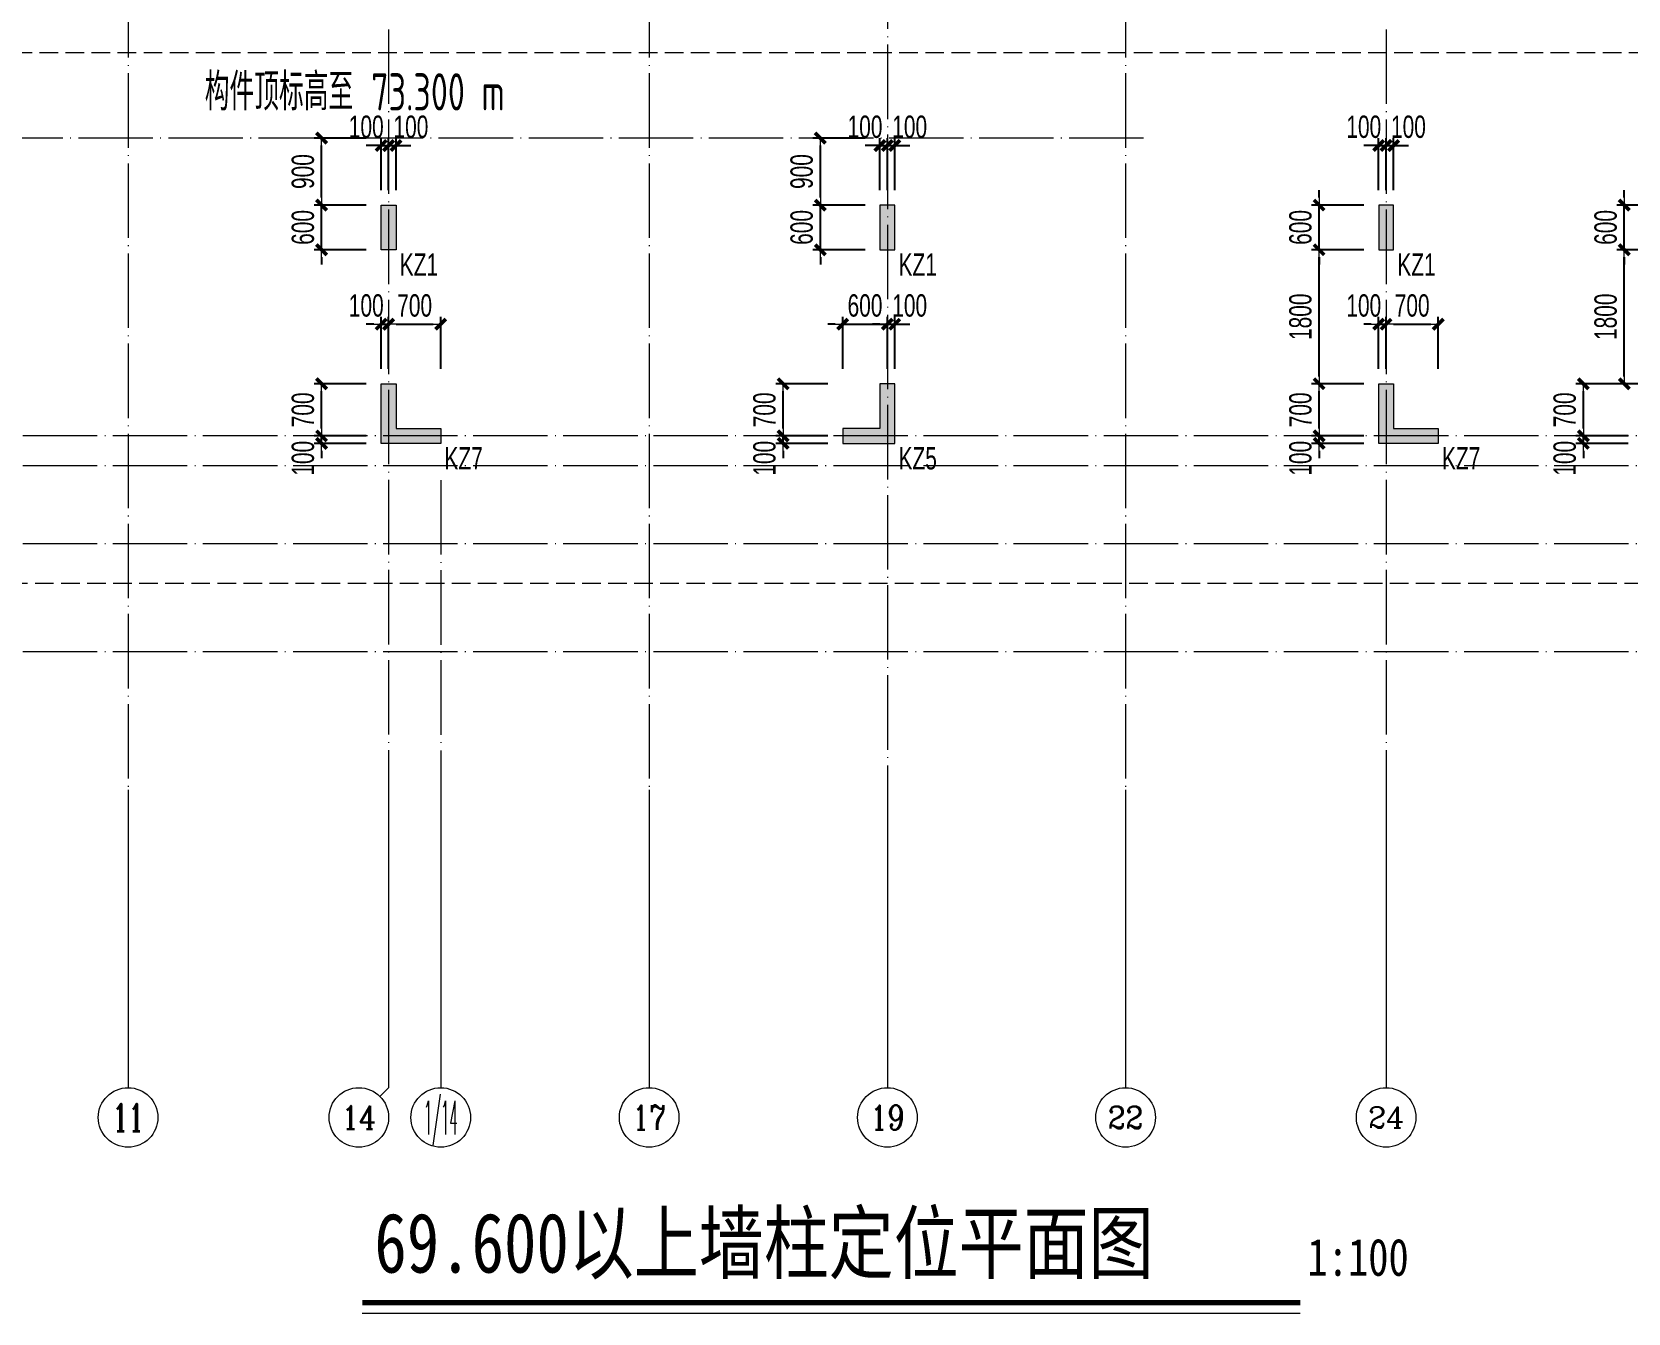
# Model space of a CAD drawing. Extents: x 5874492 to 7194610, y -939842 to -279257.
# Drawn here: x 6313719 to 6335161, y -841130 to -823926 of the extents above; entities that cross this region are included whole.
import ezdxf
from ezdxf.enums import TextEntityAlignment as Align

# ---------------------------------------------------------------- set-up
doc = ezdxf.new("R2010")
doc.units = 0
doc.header["$LTSCALE"] = 1000
doc.linetypes.add('DASH', pattern=[0.35, 0.25, -0.1])
doc.linetypes.add('DOTE', pattern=[2.42, 2, -0.2, 0.02, -0.2])
for name, color, linetype, lineweight in [('A-标注-轴号', 3, 'Continuous', 15), ('A-标注-轴号文字', 7, 'Continuous', 15), ('A-轴线-塔楼', 1, 'DOTE', 9), ('A-轴线-隔墙', 41, 'DOTE', 9), ('S-墙柱-DIM', 3, 'Continuous', 20), ('S-墙柱-HATCH', 251, 'Continuous', 20), ('S-墙柱-WALL', 6, 'Continuous', 20), ('S-板-BEAM', 4, 'DASH', 20), ('S-轴网-轴号', 3, 'Continuous', 20), ('S-通用-TEXT', 7, 'Continuous', 20)]:
    doc.layers.add(name, color=color, linetype=linetype, lineweight=lineweight)
doc.styles.add('_TCH_AXIS', font='COMPLEX.shx', dxfattribs={"bigfont": 'hztxt.shx'})
doc.styles.add('BW_Dim', font='Bweng.shx', dxfattribs={"width": 0.7, "bigfont": 'hztxt.shx'})
doc.styles.add('COMPLEX', font='COMPLEX')
doc.styles.add('TSSD_Dimension', font='tssdeng.shx', dxfattribs={"width": 0.7, "bigfont": 'tssdchn.shx'})
doc.styles.add('黑体', font='', dxfattribs={"width": 0.8})
doc.styles.get('黑体').set_extended_font_data('SimHei')
doc.dimstyles.new('Cyz_100_100', dxfattribs={"dimtxt": 300, "dimasz": 100, "dimexe": 100, "dimexo": 200, "dimgap": 100, "dimtad": 1, "dimdec": 0, "dimzin": 0, "dimdsep": 46, "dimtxsty": 'BW_Dim', "dimblk": '_bwk', "dimcen": 0, "dimclrt": 7, "dimadec": 0, "dimazin": 0, "dimtfac": 1, "dimtdec": 0, "dimtix": 1, "dimtmove": 2, "dimatfit": 0, "dimfxl": 0, "dimtolj": 1, "dimtzin": 0, "dimarcsym": 0})

# ---------------------------------------------------------------- blocks, each defined once
blk = doc.blocks.new('_bwk')
blk.add_line((-1, 0), (0, 0))
at = {"const_width": 0.5}
blk.add_lwpolyline([(-0.7, -0.7), (0.7, 0.7)], dxfattribs=at)
blk = doc.blocks.new('*D1701')
at = {"layer": 'Defpoints', "color": 0, "transparency": 16777216}
for p in [(6317610, -829351), (6318410, -829351), (6318410, -829451)]:
    blk.add_point(p, dxfattribs=at)
at = {"layer": 'S-墙柱-DIM', "color": 0, "lineweight": -2, "transparency": 16777216}
for p, q in [((6318210, -829351), (6317510, -829351)), ((6317610, -829251), (6317610, -829151)), ((6317610, -829451), (6317610, -829351)), ((6318210, -829451), (6317510, -829451)), ((6317610, -829551), (6317610, -829651))]:
    blk.add_line(p, q, dxfattribs=at)
at = {"layer": 'S-墙柱-DIM', "color": 0, "lineweight": -2, "transparency": 16777216, "xscale": 100, "yscale": 100, "zscale": 100}
for p, rotation in [((6317610, -829351), 270), ((6317610, -829451), 90)]:
    blk.add_blockref('_bwk', p, dxfattribs=dict(at, rotation=rotation))
at = {"layer": 'S-墙柱-DIM', "color": 7, "transparency": 16777216, "insert": (6317360, -829651), "char_height": 300, "attachment_point": 5, "rotation": 90, "style": 'BW_Dim'}
blk.add_mtext('\\A1;100', dxfattribs=at)
blk = doc.blocks.new('*D1702')
at = {"layer": 'Defpoints', "color": 0, "transparency": 16777216}
for p in [(6317610, -828651), (6318410, -828651), (6318410, -829351)]:
    blk.add_point(p, dxfattribs=at)
at = {"layer": 'S-墙柱-DIM', "color": 0, "lineweight": -2, "transparency": 16777216}
for p, q in [((6318210, -828651), (6317510, -828651)), ((6317610, -829251), (6317610, -828751)), ((6318210, -829351), (6317510, -829351))]:
    blk.add_line(p, q, dxfattribs=at)
at = {"layer": 'S-墙柱-DIM', "color": 0, "lineweight": -2, "transparency": 16777216, "xscale": 100, "yscale": 100, "zscale": 100}
for p, rotation in [((6317610, -828651), 90), ((6317610, -829351), 270)]:
    blk.add_blockref('_bwk', p, dxfattribs=dict(at, rotation=rotation))
at = {"layer": 'S-墙柱-DIM', "color": 7, "transparency": 16777216, "insert": (6317360, -829001), "char_height": 300, "attachment_point": 5, "rotation": 90, "style": 'BW_Dim'}
blk.add_mtext('\\A1;700', dxfattribs=at)
blk = doc.blocks.new('*D1703')
at = {"layer": 'Defpoints', "color": 0, "transparency": 16777216}
for p in [(6318510, -827851), (6318410, -828651), (6318510, -828651)]:
    blk.add_point(p, dxfattribs=at)
at = {"layer": 'S-墙柱-DIM', "color": 0, "lineweight": -2, "transparency": 16777216}
for p, q in [((6318310, -827851), (6318210, -827851)), ((6318410, -828451), (6318410, -827751)), ((6318410, -827851), (6318510, -827851)), ((6318510, -828451), (6318510, -827751)), ((6318610, -827851), (6318710, -827851))]:
    blk.add_line(p, q, dxfattribs=at)
at = {"layer": 'S-墙柱-DIM', "color": 0, "lineweight": -2, "transparency": 16777216, "xscale": 100, "yscale": 100, "zscale": 100}
blk.add_blockref('_bwk', (6318410, -827851), dxfattribs=at)
at = {"layer": 'S-墙柱-DIM', "color": 0, "lineweight": -2, "transparency": 16777216, "xscale": 100, "yscale": 100, "zscale": 100, "rotation": 180}
blk.add_blockref('_bwk', (6318510, -827851), dxfattribs=at)
at = {"layer": 'S-墙柱-DIM', "color": 7, "transparency": 16777216, "insert": (6318210, -827601), "char_height": 300, "attachment_point": 5, "style": 'BW_Dim'}
blk.add_mtext('\\A1;100', dxfattribs=at)
blk = doc.blocks.new('*D1704')
at = {"layer": 'Defpoints', "color": 0, "transparency": 16777216}
for p in [(6319210, -827851), (6318510, -828651), (6319210, -828651)]:
    blk.add_point(p, dxfattribs=at)
at = {"layer": 'S-墙柱-DIM', "color": 0, "lineweight": -2, "transparency": 16777216}
for p, q in [((6318510, -828451), (6318510, -827751)), ((6318610, -827851), (6319110, -827851)), ((6319210, -828451), (6319210, -827751))]:
    blk.add_line(p, q, dxfattribs=at)
at = {"layer": 'S-墙柱-DIM', "color": 0, "lineweight": -2, "transparency": 16777216, "xscale": 100, "yscale": 100, "zscale": 100, "rotation": 180}
blk.add_blockref('_bwk', (6318510, -827851), dxfattribs=at)
at = {"layer": 'S-墙柱-DIM', "color": 0, "lineweight": -2, "transparency": 16777216, "xscale": 100, "yscale": 100, "zscale": 100}
blk.add_blockref('_bwk', (6319210, -827851), dxfattribs=at)
at = {"layer": 'S-墙柱-DIM', "color": 7, "transparency": 16777216, "insert": (6318860, -827601), "char_height": 300, "attachment_point": 5, "style": 'BW_Dim'}
blk.add_mtext('\\A1;700', dxfattribs=at)
blk = doc.blocks.new('*D1705')
at = {"layer": 'Defpoints', "color": 0, "transparency": 16777216}
for p in [(6317610, -826251), (6318410, -826251), (6318410, -826851)]:
    blk.add_point(p, dxfattribs=at)
at = {"layer": 'S-墙柱-DIM', "color": 0, "lineweight": -2, "transparency": 16777216}
for p, q in [((6317610, -826151), (6317610, -826051)), ((6318210, -826251), (6317510, -826251)), ((6317610, -826851), (6317610, -826251)), ((6318210, -826851), (6317510, -826851)), ((6317610, -826951), (6317610, -827051))]:
    blk.add_line(p, q, dxfattribs=at)
at = {"layer": 'S-墙柱-DIM', "color": 0, "lineweight": -2, "transparency": 16777216, "xscale": 100, "yscale": 100, "zscale": 100}
for p, rotation in [((6317610, -826251), 270), ((6317610, -826851), 90)]:
    blk.add_blockref('_bwk', p, dxfattribs=dict(at, rotation=rotation))
at = {"layer": 'S-墙柱-DIM', "color": 7, "transparency": 16777216, "insert": (6317360, -826551), "char_height": 300, "attachment_point": 5, "rotation": 90, "style": 'BW_Dim'}
blk.add_mtext('\\A1;600', dxfattribs=at)
blk = doc.blocks.new('*D1706')
at = {"layer": 'Defpoints', "color": 0, "transparency": 16777216}
for p in [(6317610, -825351), (6318410, -825351), (6318410, -826251)]:
    blk.add_point(p, dxfattribs=at)
at = {"layer": 'S-墙柱-DIM', "color": 0, "lineweight": -2, "transparency": 16777216}
for p, q in [((6318210, -825351), (6317510, -825351)), ((6317610, -826151), (6317610, -825451)), ((6318210, -826251), (6317510, -826251))]:
    blk.add_line(p, q, dxfattribs=at)
at = {"layer": 'S-墙柱-DIM', "color": 0, "lineweight": -2, "transparency": 16777216, "xscale": 100, "yscale": 100, "zscale": 100}
for p, rotation in [((6317610, -825351), 90), ((6317610, -826251), 270)]:
    blk.add_blockref('_bwk', p, dxfattribs=dict(at, rotation=rotation))
at = {"layer": 'S-墙柱-DIM', "color": 7, "transparency": 16777216, "insert": (6317360, -825801), "char_height": 300, "attachment_point": 5, "rotation": 90, "style": 'BW_Dim'}
blk.add_mtext('\\A1;900', dxfattribs=at)
blk = doc.blocks.new('*D1707')
at = {"layer": 'Defpoints', "color": 0, "transparency": 16777216}
for p in [(6318510, -825451), (6318410, -826251), (6318510, -826251)]:
    blk.add_point(p, dxfattribs=at)
at = {"layer": 'S-墙柱-DIM', "color": 0, "lineweight": -2, "transparency": 16777216}
for p, q in [((6318310, -825451), (6318210, -825451)), ((6318410, -826051), (6318410, -825351)), ((6318410, -825451), (6318510, -825451)), ((6318510, -826051), (6318510, -825351)), ((6318610, -825451), (6318710, -825451))]:
    blk.add_line(p, q, dxfattribs=at)
at = {"layer": 'S-墙柱-DIM', "color": 0, "lineweight": -2, "transparency": 16777216, "xscale": 100, "yscale": 100, "zscale": 100}
blk.add_blockref('_bwk', (6318410, -825451), dxfattribs=at)
at = {"layer": 'S-墙柱-DIM', "color": 0, "lineweight": -2, "transparency": 16777216, "xscale": 100, "yscale": 100, "zscale": 100, "rotation": 180}
blk.add_blockref('_bwk', (6318510, -825451), dxfattribs=at)
at = {"layer": 'S-墙柱-DIM', "color": 7, "transparency": 16777216, "insert": (6318210, -825201), "char_height": 300, "attachment_point": 5, "style": 'BW_Dim'}
blk.add_mtext('\\A1;100', dxfattribs=at)
blk = doc.blocks.new('*D1708')
at = {"layer": 'Defpoints', "color": 0, "transparency": 16777216}
for p in [(6318610, -825451), (6318510, -826251), (6318610, -826251)]:
    blk.add_point(p, dxfattribs=at)
at = {"layer": 'S-墙柱-DIM', "color": 0, "lineweight": -2, "transparency": 16777216}
for p, q in [((6318410, -825451), (6318310, -825451)), ((6318510, -826051), (6318510, -825351)), ((6318510, -825451), (6318610, -825451)), ((6318610, -826051), (6318610, -825351)), ((6318710, -825451), (6318810, -825451))]:
    blk.add_line(p, q, dxfattribs=at)
at = {"layer": 'S-墙柱-DIM', "color": 0, "lineweight": -2, "transparency": 16777216, "xscale": 100, "yscale": 100, "zscale": 100}
blk.add_blockref('_bwk', (6318510, -825451), dxfattribs=at)
at = {"layer": 'S-墙柱-DIM', "color": 0, "lineweight": -2, "transparency": 16777216, "xscale": 100, "yscale": 100, "zscale": 100, "rotation": 180}
blk.add_blockref('_bwk', (6318610, -825451), dxfattribs=at)
at = {"layer": 'S-墙柱-DIM', "color": 7, "transparency": 16777216, "insert": (6318810, -825201), "char_height": 300, "attachment_point": 5, "style": 'BW_Dim'}
blk.add_mtext('\\A1;100', dxfattribs=at)
blk = doc.blocks.new('*D1709')
at = {"layer": 'Defpoints', "color": 0, "transparency": 16777216}
for p in [(6323810, -829351), (6324610, -829351), (6324610, -829451)]:
    blk.add_point(p, dxfattribs=at)
at = {"layer": 'S-墙柱-DIM', "color": 0, "lineweight": -2, "transparency": 16777216}
for p, q in [((6324410, -829351), (6323710, -829351)), ((6323810, -829251), (6323810, -829151)), ((6323810, -829451), (6323810, -829351)), ((6324410, -829451), (6323710, -829451)), ((6323810, -829551), (6323810, -829651))]:
    blk.add_line(p, q, dxfattribs=at)
at = {"layer": 'S-墙柱-DIM', "color": 0, "lineweight": -2, "transparency": 16777216, "xscale": 100, "yscale": 100, "zscale": 100}
for p, rotation in [((6323810, -829351), 270), ((6323810, -829451), 90)]:
    blk.add_blockref('_bwk', p, dxfattribs=dict(at, rotation=rotation))
at = {"layer": 'S-墙柱-DIM', "color": 7, "transparency": 16777216, "insert": (6323560, -829651), "char_height": 300, "attachment_point": 5, "rotation": 90, "style": 'BW_Dim'}
blk.add_mtext('\\A1;100', dxfattribs=at)
blk = doc.blocks.new('*D1710')
at = {"layer": 'Defpoints', "color": 0, "transparency": 16777216}
for p in [(6323810, -828651), (6324610, -828651), (6324610, -829351)]:
    blk.add_point(p, dxfattribs=at)
at = {"layer": 'S-墙柱-DIM', "color": 0, "lineweight": -2, "transparency": 16777216}
for p, q in [((6324410, -828651), (6323710, -828651)), ((6323810, -829251), (6323810, -828751)), ((6324410, -829351), (6323710, -829351))]:
    blk.add_line(p, q, dxfattribs=at)
at = {"layer": 'S-墙柱-DIM', "color": 0, "lineweight": -2, "transparency": 16777216, "xscale": 100, "yscale": 100, "zscale": 100}
for p, rotation in [((6323810, -828651), 90), ((6323810, -829351), 270)]:
    blk.add_blockref('_bwk', p, dxfattribs=dict(at, rotation=rotation))
at = {"layer": 'S-墙柱-DIM', "color": 7, "transparency": 16777216, "insert": (6323560, -829001), "char_height": 300, "attachment_point": 5, "rotation": 90, "style": 'BW_Dim'}
blk.add_mtext('\\A1;700', dxfattribs=at)
blk = doc.blocks.new('*D1711')
at = {"layer": 'Defpoints', "color": 0, "transparency": 16777216}
for p in [(6325210, -827851), (6324610, -828651), (6325210, -828651)]:
    blk.add_point(p, dxfattribs=at)
at = {"layer": 'S-墙柱-DIM', "color": 0, "lineweight": -2, "transparency": 16777216}
for p, q in [((6324510, -827851), (6324410, -827851)), ((6324610, -828451), (6324610, -827751)), ((6324610, -827851), (6325210, -827851)), ((6325210, -828451), (6325210, -827751)), ((6325310, -827851), (6325410, -827851))]:
    blk.add_line(p, q, dxfattribs=at)
at = {"layer": 'S-墙柱-DIM', "color": 0, "lineweight": -2, "transparency": 16777216, "xscale": 100, "yscale": 100, "zscale": 100}
blk.add_blockref('_bwk', (6324610, -827851), dxfattribs=at)
at = {"layer": 'S-墙柱-DIM', "color": 0, "lineweight": -2, "transparency": 16777216, "xscale": 100, "yscale": 100, "zscale": 100, "rotation": 180}
blk.add_blockref('_bwk', (6325210, -827851), dxfattribs=at)
at = {"layer": 'S-墙柱-DIM', "color": 7, "transparency": 16777216, "insert": (6324910, -827601), "char_height": 300, "attachment_point": 5, "style": 'BW_Dim'}
blk.add_mtext('\\A1;600', dxfattribs=at)
blk = doc.blocks.new('*D1712')
at = {"layer": 'Defpoints', "color": 0, "transparency": 16777216}
for p in [(6325310, -827851), (6325210, -828651), (6325310, -828651)]:
    blk.add_point(p, dxfattribs=at)
at = {"layer": 'S-墙柱-DIM', "color": 0, "lineweight": -2, "transparency": 16777216}
for p, q in [((6325110, -827851), (6325010, -827851)), ((6325210, -828451), (6325210, -827751)), ((6325210, -827851), (6325310, -827851)), ((6325310, -828451), (6325310, -827751)), ((6325410, -827851), (6325510, -827851))]:
    blk.add_line(p, q, dxfattribs=at)
at = {"layer": 'S-墙柱-DIM', "color": 0, "lineweight": -2, "transparency": 16777216, "xscale": 100, "yscale": 100, "zscale": 100}
blk.add_blockref('_bwk', (6325210, -827851), dxfattribs=at)
at = {"layer": 'S-墙柱-DIM', "color": 0, "lineweight": -2, "transparency": 16777216, "xscale": 100, "yscale": 100, "zscale": 100, "rotation": 180}
blk.add_blockref('_bwk', (6325310, -827851), dxfattribs=at)
at = {"layer": 'S-墙柱-DIM', "color": 7, "transparency": 16777216, "insert": (6325510, -827601), "char_height": 300, "attachment_point": 5, "style": 'BW_Dim'}
blk.add_mtext('\\A1;100', dxfattribs=at)
blk = doc.blocks.new('*D1713')
at = {"layer": 'Defpoints', "color": 0, "transparency": 16777216}
for p in [(6324310, -826251), (6325110, -826251), (6325110, -826851)]:
    blk.add_point(p, dxfattribs=at)
at = {"layer": 'S-墙柱-DIM', "color": 0, "lineweight": -2, "transparency": 16777216}
for p, q in [((6324310, -826151), (6324310, -826051)), ((6324910, -826251), (6324210, -826251)), ((6324310, -826851), (6324310, -826251)), ((6324910, -826851), (6324210, -826851)), ((6324310, -826951), (6324310, -827051))]:
    blk.add_line(p, q, dxfattribs=at)
at = {"layer": 'S-墙柱-DIM', "color": 0, "lineweight": -2, "transparency": 16777216, "xscale": 100, "yscale": 100, "zscale": 100}
for p, rotation in [((6324310, -826251), 270), ((6324310, -826851), 90)]:
    blk.add_blockref('_bwk', p, dxfattribs=dict(at, rotation=rotation))
at = {"layer": 'S-墙柱-DIM', "color": 7, "transparency": 16777216, "insert": (6324060, -826551), "char_height": 300, "attachment_point": 5, "rotation": 90, "style": 'BW_Dim'}
blk.add_mtext('\\A1;600', dxfattribs=at)
blk = doc.blocks.new('*D1714')
at = {"layer": 'Defpoints', "color": 0, "transparency": 16777216}
for p in [(6324310, -825351), (6325110, -825351), (6325110, -826251)]:
    blk.add_point(p, dxfattribs=at)
at = {"layer": 'S-墙柱-DIM', "color": 0, "lineweight": -2, "transparency": 16777216}
for p, q in [((6324910, -825351), (6324210, -825351)), ((6324310, -826151), (6324310, -825451)), ((6324910, -826251), (6324210, -826251))]:
    blk.add_line(p, q, dxfattribs=at)
at = {"layer": 'S-墙柱-DIM', "color": 0, "lineweight": -2, "transparency": 16777216, "xscale": 100, "yscale": 100, "zscale": 100}
for p, rotation in [((6324310, -825351), 90), ((6324310, -826251), 270)]:
    blk.add_blockref('_bwk', p, dxfattribs=dict(at, rotation=rotation))
at = {"layer": 'S-墙柱-DIM', "color": 7, "transparency": 16777216, "insert": (6324060, -825801), "char_height": 300, "attachment_point": 5, "rotation": 90, "style": 'BW_Dim'}
blk.add_mtext('\\A1;900', dxfattribs=at)
blk = doc.blocks.new('*D1715')
at = {"layer": 'Defpoints', "color": 0, "transparency": 16777216}
for p in [(6325210, -825451), (6325110, -826251), (6325210, -826251)]:
    blk.add_point(p, dxfattribs=at)
at = {"layer": 'S-墙柱-DIM', "color": 0, "lineweight": -2, "transparency": 16777216}
for p, q in [((6325010, -825451), (6324910, -825451)), ((6325110, -826051), (6325110, -825351)), ((6325110, -825451), (6325210, -825451)), ((6325210, -826051), (6325210, -825351)), ((6325310, -825451), (6325410, -825451))]:
    blk.add_line(p, q, dxfattribs=at)
at = {"layer": 'S-墙柱-DIM', "color": 0, "lineweight": -2, "transparency": 16777216, "xscale": 100, "yscale": 100, "zscale": 100}
blk.add_blockref('_bwk', (6325110, -825451), dxfattribs=at)
at = {"layer": 'S-墙柱-DIM', "color": 0, "lineweight": -2, "transparency": 16777216, "xscale": 100, "yscale": 100, "zscale": 100, "rotation": 180}
blk.add_blockref('_bwk', (6325210, -825451), dxfattribs=at)
at = {"layer": 'S-墙柱-DIM', "color": 7, "transparency": 16777216, "insert": (6324910, -825201), "char_height": 300, "attachment_point": 5, "style": 'BW_Dim'}
blk.add_mtext('\\A1;100', dxfattribs=at)
blk = doc.blocks.new('*D1716')
at = {"layer": 'Defpoints', "color": 0, "transparency": 16777216}
for p in [(6325310, -825451), (6325210, -826251), (6325310, -826251)]:
    blk.add_point(p, dxfattribs=at)
at = {"layer": 'S-墙柱-DIM', "color": 0, "lineweight": -2, "transparency": 16777216}
for p, q in [((6325110, -825451), (6325010, -825451)), ((6325210, -826051), (6325210, -825351)), ((6325210, -825451), (6325310, -825451)), ((6325310, -826051), (6325310, -825351)), ((6325410, -825451), (6325510, -825451))]:
    blk.add_line(p, q, dxfattribs=at)
at = {"layer": 'S-墙柱-DIM', "color": 0, "lineweight": -2, "transparency": 16777216, "xscale": 100, "yscale": 100, "zscale": 100}
blk.add_blockref('_bwk', (6325210, -825451), dxfattribs=at)
at = {"layer": 'S-墙柱-DIM', "color": 0, "lineweight": -2, "transparency": 16777216, "xscale": 100, "yscale": 100, "zscale": 100, "rotation": 180}
blk.add_blockref('_bwk', (6325310, -825451), dxfattribs=at)
at = {"layer": 'S-墙柱-DIM', "color": 7, "transparency": 16777216, "insert": (6325510, -825201), "char_height": 300, "attachment_point": 5, "style": 'BW_Dim'}
blk.add_mtext('\\A1;100', dxfattribs=at)
blk = doc.blocks.new('*D1717')
at = {"layer": 'Defpoints', "color": 0, "transparency": 16777216}
for p in [(6331010, -829351), (6331810, -829351), (6331810, -829451)]:
    blk.add_point(p, dxfattribs=at)
at = {"layer": 'S-墙柱-DIM', "color": 0, "lineweight": -2, "transparency": 16777216}
for p, q in [((6331610, -829351), (6330910, -829351)), ((6331010, -829251), (6331010, -829151)), ((6331010, -829451), (6331010, -829351)), ((6331610, -829451), (6330910, -829451)), ((6331010, -829551), (6331010, -829651))]:
    blk.add_line(p, q, dxfattribs=at)
at = {"layer": 'S-墙柱-DIM', "color": 0, "lineweight": -2, "transparency": 16777216, "xscale": 100, "yscale": 100, "zscale": 100}
for p, rotation in [((6331010, -829351), 270), ((6331010, -829451), 90)]:
    blk.add_blockref('_bwk', p, dxfattribs=dict(at, rotation=rotation))
at = {"layer": 'S-墙柱-DIM', "color": 7, "transparency": 16777216, "insert": (6330760, -829651), "char_height": 300, "attachment_point": 5, "rotation": 90, "style": 'BW_Dim'}
blk.add_mtext('\\A1;100', dxfattribs=at)
blk = doc.blocks.new('*D1718')
at = {"layer": 'Defpoints', "color": 0, "transparency": 16777216}
for p in [(6331010, -828651), (6331810, -828651), (6331810, -829351)]:
    blk.add_point(p, dxfattribs=at)
at = {"layer": 'S-墙柱-DIM', "color": 0, "lineweight": -2, "transparency": 16777216}
for p, q in [((6331610, -828651), (6330910, -828651)), ((6331010, -829251), (6331010, -828751)), ((6331610, -829351), (6330910, -829351))]:
    blk.add_line(p, q, dxfattribs=at)
at = {"layer": 'S-墙柱-DIM', "color": 0, "lineweight": -2, "transparency": 16777216, "xscale": 100, "yscale": 100, "zscale": 100}
for p, rotation in [((6331010, -828651), 90), ((6331010, -829351), 270)]:
    blk.add_blockref('_bwk', p, dxfattribs=dict(at, rotation=rotation))
at = {"layer": 'S-墙柱-DIM', "color": 7, "transparency": 16777216, "insert": (6330760, -829001), "char_height": 300, "attachment_point": 5, "rotation": 90, "style": 'BW_Dim'}
blk.add_mtext('\\A1;700', dxfattribs=at)
blk = doc.blocks.new('*D1719')
at = {"layer": 'Defpoints', "color": 0, "transparency": 16777216}
for p in [(6331910, -827851), (6331810, -828651), (6331910, -828651)]:
    blk.add_point(p, dxfattribs=at)
at = {"layer": 'S-墙柱-DIM', "color": 0, "lineweight": -2, "transparency": 16777216}
for p, q in [((6331710, -827851), (6331610, -827851)), ((6331810, -828451), (6331810, -827751)), ((6331810, -827851), (6331910, -827851)), ((6331910, -828451), (6331910, -827751)), ((6332010, -827851), (6332110, -827851))]:
    blk.add_line(p, q, dxfattribs=at)
at = {"layer": 'S-墙柱-DIM', "color": 0, "lineweight": -2, "transparency": 16777216, "xscale": 100, "yscale": 100, "zscale": 100}
blk.add_blockref('_bwk', (6331810, -827851), dxfattribs=at)
at = {"layer": 'S-墙柱-DIM', "color": 0, "lineweight": -2, "transparency": 16777216, "xscale": 100, "yscale": 100, "zscale": 100, "rotation": 180}
blk.add_blockref('_bwk', (6331910, -827851), dxfattribs=at)
at = {"layer": 'S-墙柱-DIM', "color": 7, "transparency": 16777216, "insert": (6331610, -827601), "char_height": 300, "attachment_point": 5, "style": 'BW_Dim'}
blk.add_mtext('\\A1;100', dxfattribs=at)
blk = doc.blocks.new('*D1720')
at = {"layer": 'Defpoints', "color": 0, "transparency": 16777216}
for p in [(6332610, -827851), (6331910, -828651), (6332610, -828651)]:
    blk.add_point(p, dxfattribs=at)
at = {"layer": 'S-墙柱-DIM', "color": 0, "lineweight": -2, "transparency": 16777216}
for p, q in [((6331910, -828451), (6331910, -827751)), ((6332010, -827851), (6332510, -827851)), ((6332610, -828451), (6332610, -827751))]:
    blk.add_line(p, q, dxfattribs=at)
at = {"layer": 'S-墙柱-DIM', "color": 0, "lineweight": -2, "transparency": 16777216, "xscale": 100, "yscale": 100, "zscale": 100, "rotation": 180}
blk.add_blockref('_bwk', (6331910, -827851), dxfattribs=at)
at = {"layer": 'S-墙柱-DIM', "color": 0, "lineweight": -2, "transparency": 16777216, "xscale": 100, "yscale": 100, "zscale": 100}
blk.add_blockref('_bwk', (6332610, -827851), dxfattribs=at)
at = {"layer": 'S-墙柱-DIM', "color": 7, "transparency": 16777216, "insert": (6332260, -827601), "char_height": 300, "attachment_point": 5, "style": 'BW_Dim'}
blk.add_mtext('\\A1;700', dxfattribs=at)
blk = doc.blocks.new('*D1721')
at = {"layer": 'Defpoints', "color": 0, "transparency": 16777216}
for p in [(6331010, -826851), (6331810, -826851), (6331810, -828651)]:
    blk.add_point(p, dxfattribs=at)
at = {"layer": 'S-墙柱-DIM', "color": 0, "lineweight": -2, "transparency": 16777216}
for p, q in [((6331610, -826851), (6330910, -826851)), ((6331010, -828551), (6331010, -826951)), ((6331610, -828651), (6330910, -828651))]:
    blk.add_line(p, q, dxfattribs=at)
at = {"layer": 'S-墙柱-DIM', "color": 0, "lineweight": -2, "transparency": 16777216, "xscale": 100, "yscale": 100, "zscale": 100}
for p, rotation in [((6331010, -826851), 90), ((6331010, -828651), 270)]:
    blk.add_blockref('_bwk', p, dxfattribs=dict(at, rotation=rotation))
at = {"layer": 'S-墙柱-DIM', "color": 7, "transparency": 16777216, "insert": (6330760, -827751), "char_height": 300, "attachment_point": 5, "rotation": 90, "style": 'BW_Dim'}
blk.add_mtext('\\A1;1800', dxfattribs=at)
blk = doc.blocks.new('*D1722')
at = {"layer": 'Defpoints', "color": 0, "transparency": 16777216}
for p in [(6331010, -826251), (6331810, -826251), (6331810, -826851)]:
    blk.add_point(p, dxfattribs=at)
at = {"layer": 'S-墙柱-DIM', "color": 0, "lineweight": -2, "transparency": 16777216}
for p, q in [((6331010, -826151), (6331010, -826051)), ((6331610, -826251), (6330910, -826251)), ((6331010, -826851), (6331010, -826251)), ((6331610, -826851), (6330910, -826851)), ((6331010, -826951), (6331010, -827051))]:
    blk.add_line(p, q, dxfattribs=at)
at = {"layer": 'S-墙柱-DIM', "color": 0, "lineweight": -2, "transparency": 16777216, "xscale": 100, "yscale": 100, "zscale": 100}
for p, rotation in [((6331010, -826251), 270), ((6331010, -826851), 90)]:
    blk.add_blockref('_bwk', p, dxfattribs=dict(at, rotation=rotation))
at = {"layer": 'S-墙柱-DIM', "color": 7, "transparency": 16777216, "insert": (6330760, -826551), "char_height": 300, "attachment_point": 5, "rotation": 90, "style": 'BW_Dim'}
blk.add_mtext('\\A1;600', dxfattribs=at)
blk = doc.blocks.new('*D1723')
at = {"layer": 'Defpoints', "color": 0, "transparency": 16777216}
for p in [(6331910, -825451), (6331810, -826251), (6331910, -826251)]:
    blk.add_point(p, dxfattribs=at)
at = {"layer": 'S-墙柱-DIM', "color": 0, "lineweight": -2, "transparency": 16777216}
for p, q in [((6331710, -825451), (6331610, -825451)), ((6331810, -826051), (6331810, -825351)), ((6331810, -825451), (6331910, -825451)), ((6331910, -826051), (6331910, -825351)), ((6332010, -825451), (6332110, -825451))]:
    blk.add_line(p, q, dxfattribs=at)
at = {"layer": 'S-墙柱-DIM', "color": 0, "lineweight": -2, "transparency": 16777216, "xscale": 100, "yscale": 100, "zscale": 100}
blk.add_blockref('_bwk', (6331810, -825451), dxfattribs=at)
at = {"layer": 'S-墙柱-DIM', "color": 0, "lineweight": -2, "transparency": 16777216, "xscale": 100, "yscale": 100, "zscale": 100, "rotation": 180}
blk.add_blockref('_bwk', (6331910, -825451), dxfattribs=at)
at = {"layer": 'S-墙柱-DIM', "color": 7, "transparency": 16777216, "insert": (6331610, -825201), "char_height": 300, "attachment_point": 5, "style": 'BW_Dim'}
blk.add_mtext('\\A1;100', dxfattribs=at)
blk = doc.blocks.new('*D1724')
at = {"layer": 'Defpoints', "color": 0, "transparency": 16777216}
for p in [(6332010, -825451), (6331910, -826251), (6332010, -826251)]:
    blk.add_point(p, dxfattribs=at)
at = {"layer": 'S-墙柱-DIM', "color": 0, "lineweight": -2, "transparency": 16777216}
for p, q in [((6331810, -825451), (6331710, -825451)), ((6331910, -826051), (6331910, -825351)), ((6331910, -825451), (6332010, -825451)), ((6332010, -826051), (6332010, -825351)), ((6332110, -825451), (6332210, -825451))]:
    blk.add_line(p, q, dxfattribs=at)
at = {"layer": 'S-墙柱-DIM', "color": 0, "lineweight": -2, "transparency": 16777216, "xscale": 100, "yscale": 100, "zscale": 100}
blk.add_blockref('_bwk', (6331910, -825451), dxfattribs=at)
at = {"layer": 'S-墙柱-DIM', "color": 0, "lineweight": -2, "transparency": 16777216, "xscale": 100, "yscale": 100, "zscale": 100, "rotation": 180}
blk.add_blockref('_bwk', (6332010, -825451), dxfattribs=at)
at = {"layer": 'S-墙柱-DIM', "color": 7, "transparency": 16777216, "insert": (6332210, -825201), "char_height": 300, "attachment_point": 5, "style": 'BW_Dim'}
blk.add_mtext('\\A1;100', dxfattribs=at)
blk = doc.blocks.new('*D1725')
at = {"layer": 'Defpoints', "color": 0, "transparency": 16777216}
for p in [(6335110, -826851), (6335910, -826851), (6335910, -828651)]:
    blk.add_point(p, dxfattribs=at)
at = {"layer": 'S-墙柱-DIM', "color": 0, "lineweight": -2, "transparency": 16777216}
for p, q in [((6335710, -826851), (6335010, -826851)), ((6335110, -828551), (6335110, -826951)), ((6335710, -828651), (6335010, -828651))]:
    blk.add_line(p, q, dxfattribs=at)
at = {"layer": 'S-墙柱-DIM', "color": 0, "lineweight": -2, "transparency": 16777216, "xscale": 100, "yscale": 100, "zscale": 100}
for p, rotation in [((6335110, -826851), 90), ((6335110, -828651), 270)]:
    blk.add_blockref('_bwk', p, dxfattribs=dict(at, rotation=rotation))
at = {"layer": 'S-墙柱-DIM', "color": 7, "transparency": 16777216, "insert": (6334860, -827751), "char_height": 300, "attachment_point": 5, "rotation": 90, "style": 'BW_Dim'}
blk.add_mtext('\\A1;1800', dxfattribs=at)
blk = doc.blocks.new('*D1726')
at = {"layer": 'Defpoints', "color": 0, "transparency": 16777216}
for p in [(6335110, -826251), (6335910, -826251), (6335910, -826851)]:
    blk.add_point(p, dxfattribs=at)
at = {"layer": 'S-墙柱-DIM', "color": 0, "lineweight": -2, "transparency": 16777216}
for p, q in [((6335110, -826151), (6335110, -826051)), ((6335710, -826251), (6335010, -826251)), ((6335110, -826851), (6335110, -826251)), ((6335710, -826851), (6335010, -826851)), ((6335110, -826951), (6335110, -827051))]:
    blk.add_line(p, q, dxfattribs=at)
at = {"layer": 'S-墙柱-DIM', "color": 0, "lineweight": -2, "transparency": 16777216, "xscale": 100, "yscale": 100, "zscale": 100}
for p, rotation in [((6335110, -826251), 270), ((6335110, -826851), 90)]:
    blk.add_blockref('_bwk', p, dxfattribs=dict(at, rotation=rotation))
at = {"layer": 'S-墙柱-DIM', "color": 7, "transparency": 16777216, "insert": (6334860, -826551), "char_height": 300, "attachment_point": 5, "rotation": 90, "style": 'BW_Dim'}
blk.add_mtext('\\A1;600', dxfattribs=at)
blk = doc.blocks.new('*D1729')
at = {"layer": 'Defpoints', "color": 0, "transparency": 16777216}
for p in [(6334560, -829351), (6335360, -829351), (6335360, -829451)]:
    blk.add_point(p, dxfattribs=at)
at = {"layer": 'S-墙柱-DIM', "color": 0, "lineweight": -2, "transparency": 16777216}
for p, q in [((6335160, -829351), (6334460, -829351)), ((6334560, -829251), (6334560, -829151)), ((6334560, -829451), (6334560, -829351)), ((6335160, -829451), (6334460, -829451)), ((6334560, -829551), (6334560, -829651))]:
    blk.add_line(p, q, dxfattribs=at)
at = {"layer": 'S-墙柱-DIM', "color": 0, "lineweight": -2, "transparency": 16777216, "xscale": 100, "yscale": 100, "zscale": 100}
for p, rotation in [((6334560, -829351), 270), ((6334560, -829451), 90)]:
    blk.add_blockref('_bwk', p, dxfattribs=dict(at, rotation=rotation))
at = {"layer": 'S-墙柱-DIM', "color": 7, "transparency": 16777216, "insert": (6334310, -829651), "char_height": 300, "attachment_point": 5, "rotation": 90, "style": 'BW_Dim'}
blk.add_mtext('\\A1;100', dxfattribs=at)
blk = doc.blocks.new('*D1730')
at = {"layer": 'Defpoints', "color": 0, "transparency": 16777216}
for p in [(6334560, -828651), (6335360, -828651), (6335360, -829351)]:
    blk.add_point(p, dxfattribs=at)
at = {"layer": 'S-墙柱-DIM', "color": 0, "lineweight": -2, "transparency": 16777216}
for p, q in [((6335160, -828651), (6334460, -828651)), ((6334560, -829251), (6334560, -828751)), ((6335160, -829351), (6334460, -829351))]:
    blk.add_line(p, q, dxfattribs=at)
at = {"layer": 'S-墙柱-DIM', "color": 0, "lineweight": -2, "transparency": 16777216, "xscale": 100, "yscale": 100, "zscale": 100}
for p, rotation in [((6334560, -828651), 90), ((6334560, -829351), 270)]:
    blk.add_blockref('_bwk', p, dxfattribs=dict(at, rotation=rotation))
at = {"layer": 'S-墙柱-DIM', "color": 7, "transparency": 16777216, "insert": (6334310, -829001), "char_height": 300, "attachment_point": 5, "rotation": 90, "style": 'BW_Dim'}
blk.add_mtext('\\A1;700', dxfattribs=at)
blk = doc.blocks.new('_AXISO')
blk.add_circle((0, 0), 0.5)
at = {"layer": 'S-轴网-轴号', "style": 'COMPLEX', "width": 1.041667}
blk.add_attdef('A', text='', height=0.56, dxfattribs=at).set_placement((-0.25, -0.28), (0.25, -0.28), align=Align.FIT)
blk = doc.blocks.new('ZHOUWANG3')
at = {"layer": 'A-标注-轴号'}
for p, q in [((108752, 226834), (108752, 222834)), ((112252, 226834), (112252, 222834)), ((112952, 226834), (112952, 222834)), ((115752, 226834), (115752, 222834)), ((118952, 226834), (118952, 222834)), ((122152, 226834), (122152, 222834)), ((125652, 226834), (125652, 222834)), ((112135, 222716), (112252, 222834))]:
    blk.add_line(p, q, dxfattribs=at)
at = {"layer": 'A-轴线-塔楼', "linetype": 'DOTE', "ltscale": 0.5}
for p, q in [((118952, 248942), (118952, 226834)), ((112252, 241886), (112252, 226834)), ((125652, 241886), (125652, 226834)), ((108752, 240086), (108752, 226834)), ((115752, 240086), (115752, 226834)), ((122152, 240086), (122152, 225988)), ((122394, 235586), (101608, 235586)), ((139798, 231586), (85362, 231586)), ((112952, 230993), (112952, 226834)), ((139798, 228686), (85362, 228686))]:
    blk.add_line(p, q, dxfattribs=at)
at = {"layer": 'A-轴线-隔墙', "ltscale": 0.5}
for p, q in [((139798, 231186), (85362, 231186)), ((139798, 230136), (85362, 230136))]:
    blk.add_line(p, q, dxfattribs=at)
at = {"layer": 'A-标注-轴号'}
ref = blk.add_blockref('_AXISO', (108752, 222434), dxfattribs=dict(at, xscale=800, yscale=800, zscale=800))
ref.add_attrib('A', '11', dxfattribs={"layer": 'A-标注-轴号文字', "ltscale": 0.2, "height": 368.8, "style": '_TCH_AXIS'}).set_placement((108541, 222249), (108963, 222249), align=Align.FIT)
ref = blk.add_blockref('_AXISO', (111852, 222434), dxfattribs=dict(at, xscale=800, yscale=800, zscale=800))
ref.add_attrib('A', '14', dxfattribs={"layer": 'A-标注-轴号文字', "ltscale": 0.2, "height": 314.1, "style": '_TCH_AXIS'}).set_placement((111620, 222277), (112084, 222277), align=Align.FIT)
ref = blk.add_blockref('_AXISO', (112952, 222434), dxfattribs=dict(at, xscale=800, yscale=800, zscale=800))
ref.add_attrib('A', '1/14', dxfattribs={"layer": 'A-标注-轴号文字', "ltscale": 0.2, "height": 452.5, "style": '_TCH_AXIS', "width": 0.308824}).set_placement((112726, 222207), (113178, 222207), align=Align.FIT)
ref = blk.add_blockref('_AXISO', (115752, 222434), dxfattribs=dict(at, xscale=800, yscale=800, zscale=800))
ref.add_attrib('A', '17', dxfattribs={"layer": 'A-标注-轴号文字', "ltscale": 0.2, "height": 328.4, "style": '_TCH_AXIS'}).set_placement((115525, 222269), (115979, 222269), align=Align.FIT)
ref = blk.add_blockref('_AXISO', (118952, 222434), dxfattribs=dict(at, xscale=800, yscale=800, zscale=800))
ref.add_attrib('A', '19', dxfattribs={"layer": 'A-标注-轴号文字', "ltscale": 0.2, "height": 328.4, "style": '_TCH_AXIS'}).set_placement((118725, 222269), (119179, 222269), align=Align.FIT)
ref = blk.add_blockref('_AXISO', (122152, 222434), dxfattribs=dict(at, xscale=800, yscale=800, zscale=800))
ref.add_attrib('A', '22', dxfattribs={"layer": 'A-标注-轴号文字', "ltscale": 0.2, "height": 294.3, "style": '_TCH_AXIS'}).set_placement((121914, 222286), (122390, 222286), align=Align.FIT)
ref = blk.add_blockref('_AXISO', (125652, 222434), dxfattribs=dict(at, xscale=800, yscale=800, zscale=800))
ref.add_attrib('A', '24', dxfattribs={"layer": 'A-标注-轴号文字', "ltscale": 0.2, "height": 282.2, "style": '_TCH_AXIS'}).set_placement((125410, 222293), (125894, 222293), align=Align.FIT)

msp = doc.modelspace()

# ---------------------------------------------------------------- hatches: boundary and pattern name
at = {"layer": 'S-墙柱-HATCH'}
h = msp.add_hatch(color=256, dxfattribs=at)
h.dxf.hatch_style = 1
h.paths.add_polyline_path([(6318410.4, -826250.9), (6318610.4, -826250.9), (6318610.4, -826850.9), (6318410.4, -826850.9)])
h = msp.add_hatch(color=256, dxfattribs=at)
h.dxf.hatch_style = 1
h.paths.add_polyline_path([(6325310.4, -826250.9), (6325110.4, -826250.9), (6325110.4, -826850.9), (6325310.4, -826850.9)])
h = msp.add_hatch(color=256, dxfattribs=at)
h.dxf.hatch_style = 1
h.paths.add_polyline_path([(6332010.4, -826250.9), (6331810.4, -826250.9), (6331810.4, -826850.9), (6332010.4, -826850.9)])
h = msp.add_hatch(color=256, dxfattribs=at)
h.dxf.hatch_style = 1
h.paths.add_polyline_path([(6318410.4, -829450.9), (6318410.4, -828650.9), (6318610.4, -828650.9), (6318610.4, -829250.9), (6319210.4, -829250.9), (6319210.4, -829450.9)])
h = msp.add_hatch(color=256, dxfattribs=at)
h.dxf.hatch_style = 1
h.paths.add_polyline_path([(6325310.4, -829450.9), (6325310.4, -828650.9), (6325110.4, -828650.9), (6325110.4, -829250.9), (6324610.4, -829250.9), (6324610.4, -829450.9)])
h = msp.add_hatch(color=256, dxfattribs=at)
h.dxf.hatch_style = 1
h.paths.add_polyline_path([(6331810.4, -829450.9), (6331810.4, -828650.9), (6332010.4, -828650.9), (6332010.4, -829250.9), (6332610.4, -829250.9), (6332610.4, -829450.9)])

# ---------------------------------------------------------------- linework, layer by layer
at = {"layer": 'S-墙柱-WALL'}
for points in [[(6318410.4, -826250.9), (6318610.4, -826250.9), (6318610.4, -826850.9), (6318410.4, -826850.9)], [(6325310.4, -826250.9), (6325110.4, -826250.9), (6325110.4, -826850.9), (6325310.4, -826850.9)], [(6332010.4, -826250.9), (6331810.4, -826250.9), (6331810.4, -826850.9), (6332010.4, -826850.9)], [(6318410.4, -829450.9), (6318410.4, -828650.9), (6318610.4, -828650.9), (6318610.4, -829250.9), (6319210.4, -829250.9), (6319210.4, -829450.9)], [(6325310.4, -829450.9), (6325310.4, -828650.9), (6325110.4, -828650.9), (6325110.4, -829250.9), (6324610.4, -829250.9), (6324610.4, -829450.9)], [(6331810.4, -829450.9), (6331810.4, -828650.9), (6332010.4, -828650.9), (6332010.4, -829250.9), (6332610.4, -829250.9), (6332610.4, -829450.9)]]:
    msp.add_lwpolyline(points, close=True, dxfattribs=at)
at = {"layer": 'S-板-BEAM'}
msp.add_lwpolyline([(6298420.4, -824200.9), (6337460.4, -824200.9), (6337460.4, -831330.9), (6298420.4, -831330.9)], close=True, dxfattribs=at)
at = {"layer": 'S-通用-TEXT', "const_width": 70}
msp.add_lwpolyline([(6318155.6, -840990), (6330755.8, -840990)], dxfattribs=at)
at = {"layer": 'S-通用-TEXT'}
msp.add_lwpolyline([(6318155.6, -841130), (6330755.8, -841130)], dxfattribs=at)

# ---------------------------------------------------------------- block references
msp.add_blockref('ZHOUWANG3', (6206258.5, -1060937.3))

# ---------------------------------------------------------------- texts
at = {"layer": 'S-板-BEAM', "style": 'TSSD_Dimension', "width": 0.7}
for s, p in [('构件顶标高至', (6316040.3, -824980.8)), ('m', (6319757, -824980.8))]:
    msp.add_text(s, height=500, dxfattribs=at).set_placement(p)
at = {"layer": 'S-板-BEAM', "color": 6, "style": 'TSSD_Dimension', "width": 0.7}
msp.add_text('73.300', height=500, dxfattribs=at).set_placement((6318276.2, -824980.8))
at = {"layer": 'S-通用-TEXT', "style": 'BW_Dim', "width": 0.7}
for s, p in [('KZ1', (6318660.4, -826900.9)), ('KZ1', (6325360.4, -826900.9)), ('KZ1', (6332060.4, -826900.9)), ('KZ7', (6319260.4, -829500.9)), ('KZ5', (6325360.4, -829500.9)), ('KZ7', (6332660.4, -829500.9))]:
    msp.add_text(s, height=300, dxfattribs=at).set_placement(p, align=Align.TOP_LEFT)
at = {"layer": 'S-通用-TEXT', "style": '黑体', "width": 0.8}
for s, height, p in [('69.600以上墙柱定位平面图', 800, (6318318.9, -840586.7)), ('1:100', 500, (6330853.7, -840629.2))]:
    msp.add_text(s, height=height, dxfattribs=at).set_placement(p)

# ---------------------------------------------------------------- dimensions: what is measured, and where the dimension line sits
at = {"layer": 'S-墙柱-DIM'}
for base, p1, p2, picture, middle in [((6318510.4, -825450.9), (6318410.4, -826250.9), (6318510.4, -826250.9), '*D1707', (6318210.4, -825200.9)), ((6318610.4, -825450.9), (6318510.4, -826250.9), (6318610.4, -826250.9), '*D1708', (6318810.4, -825200.9)), ((6325210.4, -825450.9), (6325110.4, -826250.9), (6325210.4, -826250.9), '*D1715', (6324910.4, -825200.9)), ((6325310.4, -825450.9), (6325210.4, -826250.9), (6325310.4, -826250.9), '*D1716', (6325510.4, -825200.9)), ((6331910.4, -825450.9), (6331810.4, -826250.9), (6331910.4, -826250.9), '*D1723', (6331610.4, -825200.9)), ((6332010.4, -825450.9), (6331910.4, -826250.9), (6332010.4, -826250.9), '*D1724', (6332210.4, -825200.9)), ((6318510.4, -827850.9), (6318410.4, -828650.9), (6318510.4, -828650.9), '*D1703', (6318210.4, -827600.9)), ((6325310.4, -827850.9), (6325210.4, -828650.9), (6325310.4, -828650.9), '*D1712', (6325510.4, -827600.9)), ((6331910.4, -827850.9), (6331810.4, -828650.9), (6331910.4, -828650.9), '*D1719', (6331610.4, -827600.9))]:
    dim = msp.add_linear_dim(base=base, p1=p1, p2=p2, dimstyle='Cyz_100_100', dxfattribs=at)
    dim.commit()
    dim.dimension.update_dxf_attribs({"geometry": picture, "text_midpoint": middle, "dimtype": 128})
for base, p1, p2, picture, middle in [((6317610.4, -825350.9), (6318410.4, -826250.9), (6318410.4, -825350.9), '*D1706', (6317360.4, -825800.9)), ((6324310.4, -825350.9), (6325110.4, -826250.9), (6325110.4, -825350.9), '*D1714', (6324060.4, -825800.9)), ((6317610.4, -826250.9), (6318410.4, -826850.9), (6318410.4, -826250.9), '*D1705', (6317360.4, -826550.9)), ((6324310.4, -826250.9), (6325110.4, -826850.9), (6325110.4, -826250.9), '*D1713', (6324060.4, -826550.9)), ((6331010.4, -826250.9), (6331810.4, -826850.9), (6331810.4, -826250.9), '*D1722', (6330760.4, -826550.9)), ((6335110.4, -826250.9), (6335910.4, -826850.9), (6335910.4, -826250.9), '*D1726', (6334860.4, -826550.9)), ((6331010.4, -826850.9), (6331810.4, -828650.9), (6331810.4, -826850.9), '*D1721', (6330760.4, -827750.9)), ((6335110.4, -826850.9), (6335910.4, -828650.9), (6335910.4, -826850.9), '*D1725', (6334860.4, -827750.9)), ((6317610.4, -828650.9), (6318410.4, -829350.9), (6318410.4, -828650.9), '*D1702', (6317360.4, -829000.9)), ((6323810.4, -828650.9), (6324610.4, -829350.9), (6324610.4, -828650.9), '*D1710', (6323560.4, -829000.9)), ((6331010.4, -828650.9), (6331810.4, -829350.9), (6331810.4, -828650.9), '*D1718', (6330760.4, -829000.9)), ((6334560.4, -828650.9), (6335360.4, -829350.9), (6335360.4, -828650.9), '*D1730', (6334310.4, -829000.9))]:
    dim = msp.add_linear_dim(base=base, p1=p1, p2=p2, angle=90, dimstyle='Cyz_100_100', dxfattribs=at)
    dim.commit()
    dim.dimension.update_dxf_attribs({"geometry": picture, "text_midpoint": middle})
for base, p1, p2, picture, middle in [((6319210.4, -827850.9), (6318510.4, -828650.9), (6319210.4, -828650.9), '*D1704', (6318860.4, -827600.9)), ((6325210.4, -827850.9), (6324610.4, -828650.9), (6325210.4, -828650.9), '*D1711', (6324910.4, -827600.9)), ((6332610.4, -827850.9), (6331910.4, -828650.9), (6332610.4, -828650.9), '*D1720', (6332260.4, -827600.9))]:
    dim = msp.add_linear_dim(base=base, p1=p1, p2=p2, dimstyle='Cyz_100_100', dxfattribs=at)
    dim.commit()
    dim.dimension.update_dxf_attribs({"geometry": picture, "text_midpoint": middle})
for base, p1, p2, picture, middle in [((6317610.4, -829350.9), (6318410.4, -829450.9), (6318410.4, -829350.9), '*D1701', (6317360.4, -829650.9)), ((6323810.4, -829350.9), (6324610.4, -829450.9), (6324610.4, -829350.9), '*D1709', (6323560.4, -829650.9)), ((6331010.4, -829350.9), (6331810.4, -829450.9), (6331810.4, -829350.9), '*D1717', (6330760.4, -829650.9)), ((6334560.4, -829350.9), (6335360.4, -829450.9), (6335360.4, -829350.9), '*D1729', (6334310.4, -829650.9))]:
    dim = msp.add_linear_dim(base=base, p1=p1, p2=p2, angle=90, dimstyle='Cyz_100_100', dxfattribs=at)
    dim.commit()
    dim.dimension.update_dxf_attribs({"geometry": picture, "text_midpoint": middle, "dimtype": 128})

doc.saveas('drawing.dxf')
